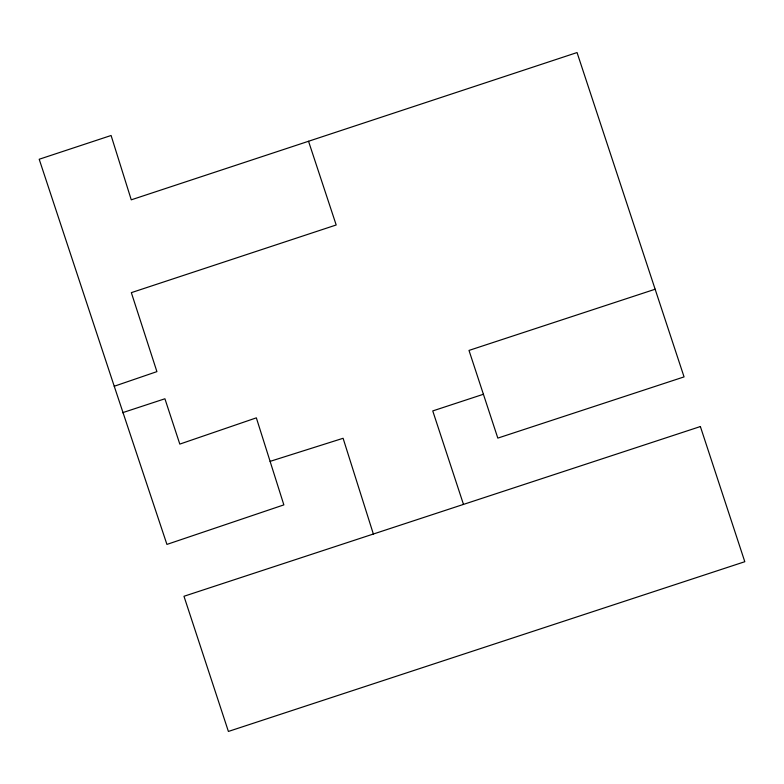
<?xml version="1.0" encoding="UTF-8"?>
<svg xmlns="http://www.w3.org/2000/svg" width="784" height="784" viewBox="0 0 784 784"><rect width="100%" height="100%" fill="white"/><g stroke="black" fill="none" stroke-linecap="round" stroke-linejoin="round"><path stroke-width="1.18" d="M122.539 412.698L164.914 398.772L179.81 444.097L256.348 417.852L283.857 504.886L166.923 544.41L114.239 386.247L156.908 371.626L131.34 292.648L336.189 224.979L308.533 141.267M655.228 289.208L468.999 350.419L497.82 438.109L684.06 376.898L577.053 52.557L131.261 199.832L111.093 135.495L39.2 159.25L114.239 386.247M483.414 394.264L432.748 410.924L463.481 504.406M270.098 461.364L343.098 438.285L373.36 534.022M700.377 426.545L183.975 596.271L228.399 731.443L744.8 561.716L700.377 426.545"/></g></svg>
